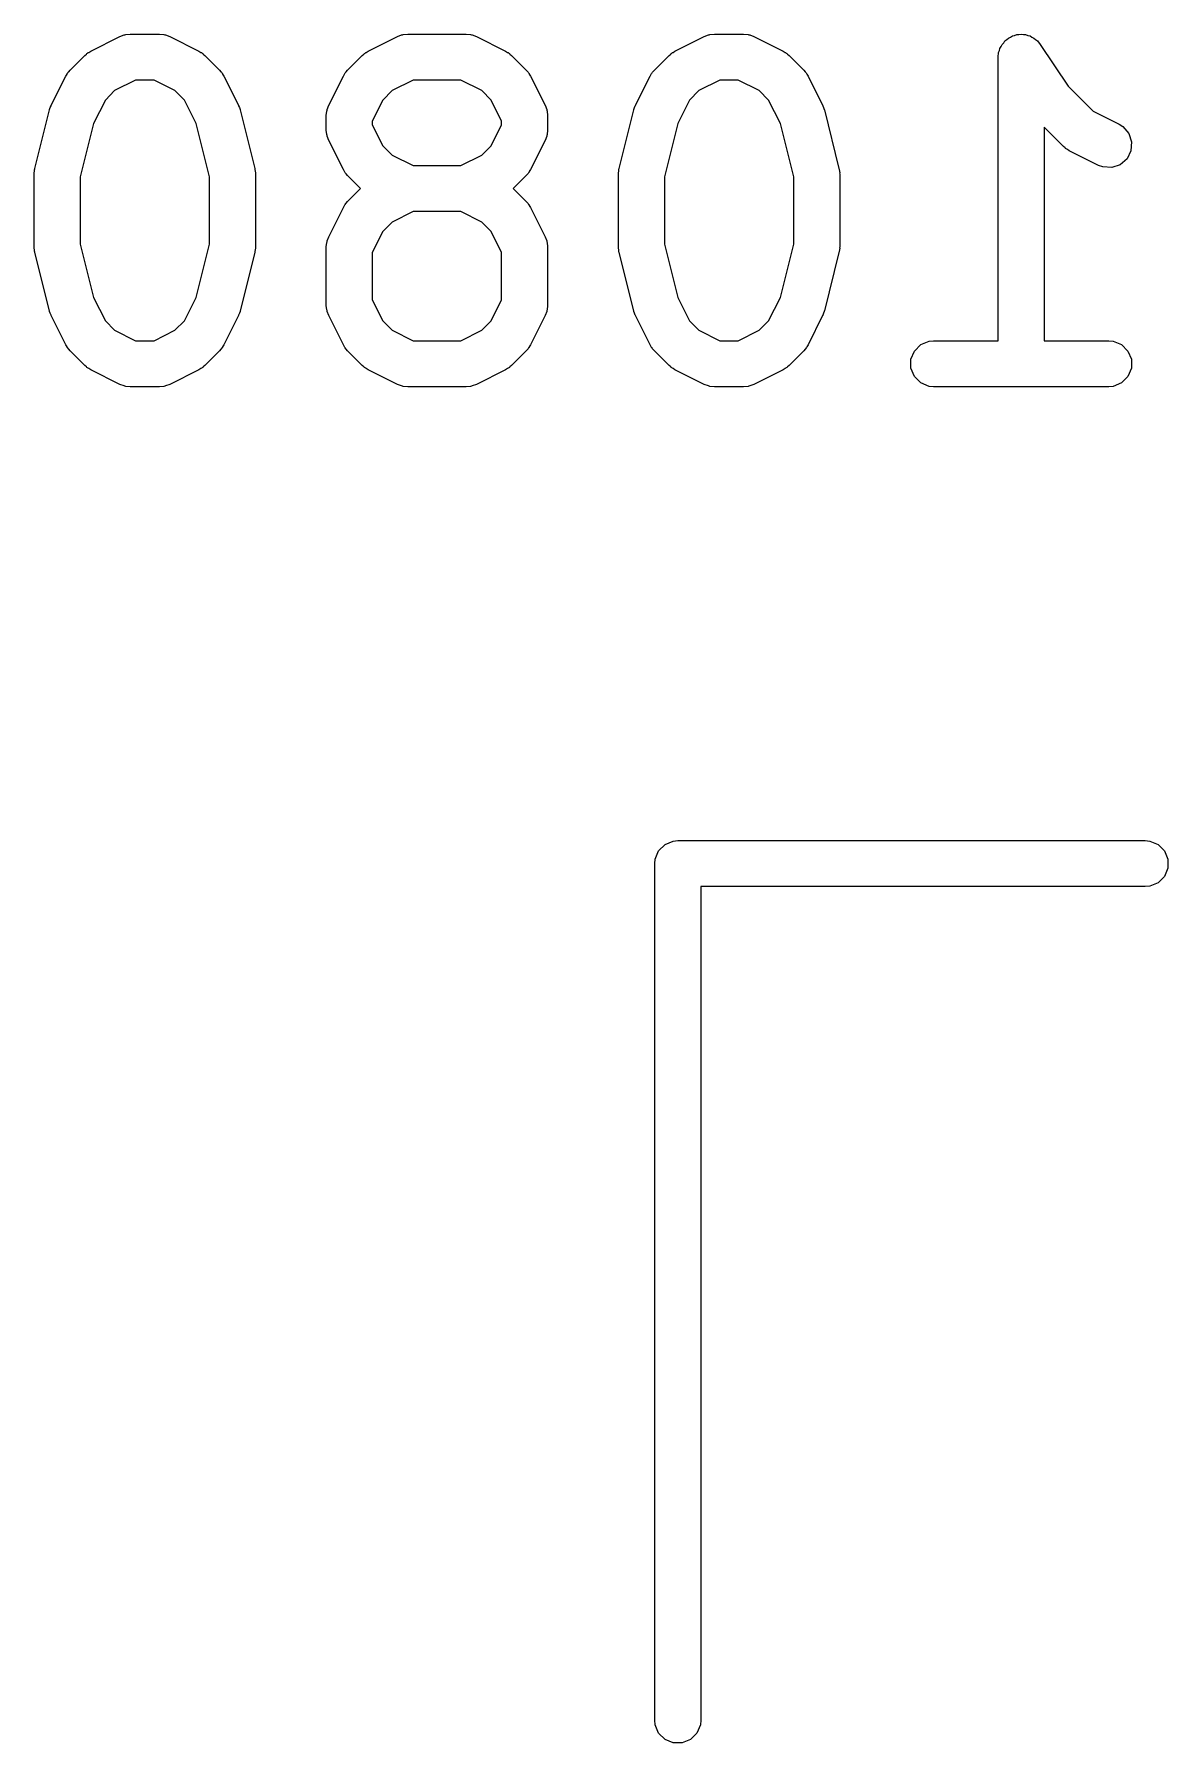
# Model space of a CAD drawing. Header units: inches. Extents: x -2.1 to 1.75, y 0.25 to 2.74.
# Drawn here: x -0.9226 to -0.7771, y 1.5471 to 1.7665 of the extents above; entities that cross this region are included whole.
import ezdxf

# ---------------------------------------------------------------- set-up
doc = ezdxf.new("R2010")
doc.units = ezdxf.units.IN
doc.header["$MEASUREMENT"] = 0
doc.layers.add('BLACK', color=250, linetype='CONTINUOUS')

msp = doc.modelspace()

# ---------------------------------------------------------------- linework, layer by layer
at = {"layer": 'BLACK', "linetype": 'CONTINUOUS'}
for p, q in [((-0.91536, 1.76432), (-0.91161, 1.76619)), ((-0.91161, 1.76619), (-0.91107, 1.7664)), ((-0.91107, 1.7664), (-0.91096, 1.76641)), ((-0.91096, 1.76641), (-0.91086, 1.76645)), ((-0.91086, 1.76645), (-0.91029, 1.7665)), ((-0.91029, 1.7665), (-0.90654, 1.7665)), ((-0.90654, 1.7665), (-0.90596, 1.76645)), ((-0.90596, 1.76645), (-0.90586, 1.76641)), ((-0.90586, 1.76641), (-0.90576, 1.7664)), ((-0.90576, 1.7664), (-0.90522, 1.76619)), ((-0.90522, 1.76619), (-0.90147, 1.76432)), ((-0.87974, 1.76432), (-0.87599, 1.76619)), ((-0.87599, 1.76619), (-0.87545, 1.7664)), ((-0.87545, 1.7664), (-0.87534, 1.76641)), ((-0.87534, 1.76641), (-0.87524, 1.76645)), ((-0.87524, 1.76645), (-0.87467, 1.7665)), ((-0.87467, 1.7665), (-0.86717, 1.7665)), ((-0.86717, 1.7665), (-0.86659, 1.76645)), ((-0.86659, 1.76645), (-0.86649, 1.76641)), ((-0.86649, 1.76641), (-0.86639, 1.7664)), ((-0.86639, 1.7664), (-0.86585, 1.76619)), ((-0.86585, 1.76619), (-0.8621, 1.76432)), ((-0.84037, 1.76432), (-0.83662, 1.76619)), ((-0.83662, 1.76619), (-0.83608, 1.7664)), ((-0.83608, 1.7664), (-0.83597, 1.76641)), ((-0.83597, 1.76641), (-0.83587, 1.76645)), ((-0.83587, 1.76645), (-0.8353, 1.7665)), ((-0.8353, 1.7665), (-0.83155, 1.7665)), ((-0.83155, 1.7665), (-0.83097, 1.76645)), ((-0.83097, 1.76645), (-0.83087, 1.76641)), ((-0.83087, 1.76641), (-0.83077, 1.7664)), ((-0.83077, 1.7664), (-0.83023, 1.76619)), ((-0.83023, 1.76619), (-0.82648, 1.76432)), ((-0.7973, 1.76612), (-0.79705, 1.76628)), ((-0.79705, 1.76628), (-0.79677, 1.76634)), ((-0.79677, 1.76634), (-0.7965, 1.76645)), ((-0.7965, 1.76645), (-0.79621, 1.76645)), ((-0.79621, 1.76645), (-0.79592, 1.7665)), ((-0.79592, 1.7665), (-0.79564, 1.76645)), ((-0.79564, 1.76645), (-0.79535, 1.76645)), ((-0.79535, 1.76645), (-0.79508, 1.76633)), ((-0.79508, 1.76633), (-0.79479, 1.76628)), ((-0.79479, 1.76628), (-0.79455, 1.76612)), ((-0.9159, 1.76395), (-0.91585, 1.76401)), ((-0.91585, 1.76401), (-0.91576, 1.76406)), ((-0.91576, 1.76406), (-0.91568, 1.76413)), ((-0.91568, 1.76413), (-0.9156, 1.76416)), ((-0.9156, 1.76416), (-0.91536, 1.76432)), ((-0.90147, 1.76432), (-0.90122, 1.76416)), ((-0.90122, 1.76416), (-0.90115, 1.76413)), ((-0.90115, 1.76413), (-0.90107, 1.76406)), ((-0.90107, 1.76406), (-0.90098, 1.76401)), ((-0.90098, 1.76401), (-0.90093, 1.76395)), ((-0.88028, 1.76395), (-0.88023, 1.76401)), ((-0.88023, 1.76401), (-0.88014, 1.76406)), ((-0.88014, 1.76406), (-0.88006, 1.76413)), ((-0.88006, 1.76413), (-0.87998, 1.76416)), ((-0.87998, 1.76416), (-0.87974, 1.76432)), ((-0.8621, 1.76432), (-0.86185, 1.76416)), ((-0.86185, 1.76416), (-0.86178, 1.76413)), ((-0.86178, 1.76413), (-0.8617, 1.76406)), ((-0.8617, 1.76406), (-0.86161, 1.76401)), ((-0.86161, 1.76401), (-0.86156, 1.76395)), ((-0.84091, 1.76395), (-0.84086, 1.76401)), ((-0.84086, 1.76401), (-0.84077, 1.76406)), ((-0.84077, 1.76406), (-0.84069, 1.76413)), ((-0.84069, 1.76413), (-0.84061, 1.76416)), ((-0.84061, 1.76416), (-0.84037, 1.76432)), ((-0.82648, 1.76432), (-0.82623, 1.76416)), ((-0.82623, 1.76416), (-0.82616, 1.76413)), ((-0.82616, 1.76413), (-0.82607, 1.76406)), ((-0.82607, 1.76406), (-0.82599, 1.76401)), ((-0.82599, 1.76401), (-0.82593, 1.76395)), ((-0.79888, 1.76356), (-0.79882, 1.76413)), ((-0.79882, 1.76413), (-0.79871, 1.7644)), ((-0.79871, 1.7644), (-0.79865, 1.76468)), ((-0.79865, 1.76468), (-0.79849, 1.76492)), ((-0.79849, 1.76492), (-0.79838, 1.76519)), ((-0.79838, 1.76519), (-0.79817, 1.7654)), ((-0.79817, 1.7654), (-0.79801, 1.76564)), ((-0.79801, 1.76564), (-0.79777, 1.7658)), ((-0.79777, 1.7658), (-0.79757, 1.76601)), ((-0.79757, 1.76601), (-0.7973, 1.76612)), ((-0.79455, 1.76612), (-0.79428, 1.76601)), ((-0.79428, 1.76601), (-0.79408, 1.7658)), ((-0.79408, 1.7658), (-0.79384, 1.76564)), ((-0.79384, 1.76564), (-0.79347, 1.76519)), ((-0.79347, 1.76519), (-0.79347, 1.76519)), ((-0.79347, 1.76519), (-0.79347, 1.76519)), ((-0.79347, 1.76519), (-0.79347, 1.76519)), ((-0.79347, 1.76519), (-0.78988, 1.75981)), ((-0.91818, 1.76166), (-0.918, 1.76189)), ((-0.918, 1.76189), (-0.91612, 1.76376)), ((-0.91612, 1.76376), (-0.9159, 1.76395)), ((-0.90093, 1.76395), (-0.9007, 1.76376)), ((-0.9007, 1.76376), (-0.89882, 1.76189)), ((-0.89882, 1.76189), (-0.89864, 1.76166)), ((-0.88256, 1.76166), (-0.88238, 1.76189)), ((-0.88238, 1.76189), (-0.8805, 1.76376)), ((-0.8805, 1.76376), (-0.88028, 1.76395)), ((-0.86156, 1.76395), (-0.86133, 1.76376)), ((-0.86133, 1.76376), (-0.85945, 1.76189)), ((-0.85945, 1.76189), (-0.85927, 1.76166)), ((-0.84319, 1.76166), (-0.84301, 1.76189)), ((-0.84301, 1.76189), (-0.84113, 1.76376)), ((-0.84113, 1.76376), (-0.84091, 1.76395)), ((-0.82593, 1.76395), (-0.82571, 1.76376)), ((-0.82571, 1.76376), (-0.82383, 1.76189)), ((-0.82383, 1.76189), (-0.82365, 1.76166)), ((-0.79888, 1.76355), (-0.79888, 1.76356)), ((-0.79888, 1.72713), (-0.79888, 1.76355)), ((-0.79888, 1.76355), (-0.79888, 1.76355)), ((-0.79888, 1.76355), (-0.79888, 1.76355)), ((-0.92043, 1.75737), (-0.91855, 1.76112)), ((-0.91855, 1.76112), (-0.9184, 1.76137)), ((-0.9184, 1.76137), (-0.91837, 1.76144)), ((-0.91837, 1.76144), (-0.9183, 1.76152)), ((-0.9183, 1.76152), (-0.91824, 1.76161)), ((-0.91824, 1.76161), (-0.91818, 1.76166)), ((-0.90959, 1.7606), (-0.91229, 1.75925)), ((-0.90723, 1.7606), (-0.90959, 1.7606)), ((-0.90454, 1.75925), (-0.90723, 1.7606)), ((-0.89864, 1.76166), (-0.89858, 1.76161)), ((-0.89858, 1.76161), (-0.89852, 1.76152)), ((-0.89852, 1.76152), (-0.89846, 1.76144)), ((-0.89846, 1.76144), (-0.89843, 1.76137)), ((-0.89843, 1.76137), (-0.89827, 1.76112)), ((-0.89827, 1.76112), (-0.8964, 1.75737)), ((-0.88481, 1.75737), (-0.88293, 1.76112)), ((-0.88293, 1.76112), (-0.88277, 1.76137)), ((-0.88277, 1.76137), (-0.88274, 1.76144)), ((-0.88274, 1.76144), (-0.88268, 1.76152)), ((-0.88268, 1.76152), (-0.88262, 1.76161)), ((-0.88262, 1.76161), (-0.88256, 1.76166)), ((-0.87397, 1.7606), (-0.87667, 1.75925)), ((-0.86786, 1.7606), (-0.87397, 1.7606)), ((-0.86517, 1.75925), (-0.86786, 1.7606)), ((-0.85927, 1.76166), (-0.85921, 1.76161)), ((-0.85921, 1.76161), (-0.85915, 1.76152)), ((-0.85915, 1.76152), (-0.85909, 1.76144)), ((-0.85909, 1.76144), (-0.85906, 1.76137)), ((-0.85906, 1.76137), (-0.8589, 1.76112)), ((-0.8589, 1.76112), (-0.85703, 1.75737)), ((-0.84544, 1.75737), (-0.84356, 1.76112)), ((-0.84356, 1.76112), (-0.8434, 1.76137)), ((-0.8434, 1.76137), (-0.84337, 1.76144)), ((-0.84337, 1.76144), (-0.84331, 1.76152)), ((-0.84331, 1.76152), (-0.84325, 1.76161)), ((-0.84325, 1.76161), (-0.84319, 1.76166)), ((-0.8346, 1.7606), (-0.8373, 1.75925)), ((-0.83224, 1.7606), (-0.8346, 1.7606)), ((-0.82955, 1.75925), (-0.83224, 1.7606)), ((-0.82365, 1.76166), (-0.82359, 1.76161)), ((-0.82359, 1.76161), (-0.82353, 1.76152)), ((-0.82353, 1.76152), (-0.82347, 1.76144)), ((-0.82347, 1.76144), (-0.82344, 1.76137)), ((-0.82344, 1.76137), (-0.82328, 1.76112)), ((-0.82328, 1.76112), (-0.82141, 1.75737)), ((-0.78988, 1.75981), (-0.78668, 1.7566)), ((-0.91348, 1.75805), (-0.915, 1.75502)), ((-0.91229, 1.75925), (-0.91348, 1.75805)), ((-0.90334, 1.75805), (-0.90454, 1.75925)), ((-0.90182, 1.75502), (-0.90334, 1.75805)), ((-0.87786, 1.75805), (-0.87921, 1.75535)), ((-0.87667, 1.75925), (-0.87786, 1.75805)), ((-0.86397, 1.75805), (-0.86517, 1.75925)), ((-0.86262, 1.75535), (-0.86397, 1.75805)), ((-0.83849, 1.75805), (-0.84001, 1.75502)), ((-0.8373, 1.75925), (-0.83849, 1.75805)), ((-0.82835, 1.75805), (-0.82955, 1.75925)), ((-0.82683, 1.75502), (-0.82835, 1.75805)), ((-0.92252, 1.74927), (-0.92065, 1.75677)), ((-0.92065, 1.75677), (-0.92063, 1.75681)), ((-0.92063, 1.75683), (-0.92054, 1.75707)), ((-0.92063, 1.75681), (-0.92063, 1.75683)), ((-0.92054, 1.75707), (-0.92045, 1.75731)), ((-0.92045, 1.75731), (-0.92044, 1.75733)), ((-0.92044, 1.75733), (-0.92043, 1.75737)), ((-0.8964, 1.75737), (-0.89638, 1.75733)), ((-0.89638, 1.75733), (-0.89637, 1.75731)), ((-0.89637, 1.75731), (-0.89628, 1.75707)), ((-0.89628, 1.75707), (-0.89619, 1.75683)), ((-0.89619, 1.75683), (-0.89619, 1.75681)), ((-0.89619, 1.75681), (-0.89617, 1.75677)), ((-0.89617, 1.75677), (-0.8943, 1.74927)), ((-0.88512, 1.75605), (-0.88506, 1.75663)), ((-0.88512, 1.75418), (-0.88512, 1.75605)), ((-0.88506, 1.75663), (-0.88502, 1.75673)), ((-0.88502, 1.75673), (-0.88501, 1.75683)), ((-0.88501, 1.75683), (-0.88481, 1.75737)), ((-0.87921, 1.75535), (-0.87921, 1.75487)), ((-0.86262, 1.75487), (-0.86262, 1.75535)), ((-0.85703, 1.75737), (-0.85682, 1.75683)), ((-0.85682, 1.75683), (-0.85681, 1.75673)), ((-0.85681, 1.75673), (-0.85677, 1.75663)), ((-0.85677, 1.75663), (-0.85671, 1.75605)), ((-0.85671, 1.75605), (-0.85671, 1.75418)), ((-0.84753, 1.74927), (-0.84566, 1.75677)), ((-0.84566, 1.75677), (-0.84564, 1.75681)), ((-0.84564, 1.75683), (-0.84555, 1.75707)), ((-0.84564, 1.75681), (-0.84564, 1.75683)), ((-0.84555, 1.75707), (-0.84546, 1.75731)), ((-0.84546, 1.75731), (-0.84545, 1.75733)), ((-0.84545, 1.75733), (-0.84544, 1.75737)), ((-0.82141, 1.75737), (-0.82139, 1.75733)), ((-0.82139, 1.75733), (-0.82138, 1.75731)), ((-0.82138, 1.75731), (-0.82129, 1.75707)), ((-0.82129, 1.75707), (-0.8212, 1.75683)), ((-0.8212, 1.75683), (-0.8212, 1.75681)), ((-0.8212, 1.75681), (-0.82118, 1.75677)), ((-0.82118, 1.75677), (-0.81931, 1.74927)), ((-0.78668, 1.7566), (-0.78336, 1.75494)), ((-0.915, 1.75502), (-0.91671, 1.74819)), ((-0.90012, 1.74819), (-0.90182, 1.75502)), ((-0.88506, 1.7536), (-0.88512, 1.75418)), ((-0.88502, 1.7535), (-0.88506, 1.7536)), ((-0.88501, 1.7534), (-0.88502, 1.7535)), ((-0.88481, 1.75286), (-0.88501, 1.7534)), ((-0.87921, 1.75487), (-0.87786, 1.75218)), ((-0.86397, 1.75218), (-0.86262, 1.75487)), ((-0.85682, 1.7534), (-0.85703, 1.75286)), ((-0.85681, 1.7535), (-0.85682, 1.7534)), ((-0.85677, 1.7536), (-0.85681, 1.7535)), ((-0.85671, 1.75418), (-0.85677, 1.7536)), ((-0.84001, 1.75502), (-0.84172, 1.74819)), ((-0.82512, 1.74819), (-0.82683, 1.75502)), ((-0.79051, 1.75209), (-0.79297, 1.75455)), ((-0.79297, 1.75455), (-0.79297, 1.72713)), ((-0.78336, 1.75494), (-0.78287, 1.75463)), ((-0.78287, 1.75463), (-0.78211, 1.75376)), ((-0.78211, 1.75376), (-0.78175, 1.75267)), ((-0.88293, 1.74911), (-0.88481, 1.75286)), ((-0.87786, 1.75218), (-0.87667, 1.75098)), ((-0.87667, 1.75098), (-0.87397, 1.74963)), ((-0.86786, 1.74963), (-0.86517, 1.75098)), ((-0.86517, 1.75098), (-0.86397, 1.75218)), ((-0.85703, 1.75286), (-0.8589, 1.74911)), ((-0.79029, 1.7519), (-0.79051, 1.75209)), ((-0.79024, 1.75184), (-0.79029, 1.7519)), ((-0.79015, 1.75179), (-0.79024, 1.75184)), ((-0.79007, 1.75172), (-0.79015, 1.75179)), ((-0.78999, 1.75169), (-0.79007, 1.75172)), ((-0.78975, 1.75154), (-0.78999, 1.75169)), ((-0.786, 1.74966), (-0.78975, 1.75154)), ((-0.78183, 1.75152), (-0.78234, 1.75049)), ((-0.78175, 1.75267), (-0.78183, 1.75152)), ((-0.92261, 1.7487), (-0.92258, 1.74891)), ((-0.9226, 1.74865), (-0.92261, 1.7487)), ((-0.92261, 1.74855), (-0.9226, 1.74865)), ((-0.92258, 1.74891), (-0.92256, 1.74913)), ((-0.92256, 1.74913), (-0.92254, 1.74917)), ((-0.92254, 1.74917), (-0.92252, 1.74927)), ((-0.8943, 1.74927), (-0.89428, 1.74917)), ((-0.89428, 1.74917), (-0.89427, 1.74913)), ((-0.89427, 1.74913), (-0.89425, 1.74891)), ((-0.89425, 1.74891), (-0.89421, 1.7487)), ((-0.89421, 1.7487), (-0.89422, 1.74865)), ((-0.89422, 1.74865), (-0.89421, 1.74855)), ((-0.88277, 1.74886), (-0.88293, 1.74911)), ((-0.88274, 1.74879), (-0.88277, 1.74886)), ((-0.88268, 1.74871), (-0.88274, 1.74879)), ((-0.88262, 1.74862), (-0.88268, 1.74871)), ((-0.88256, 1.74857), (-0.88262, 1.74862)), ((-0.87397, 1.74963), (-0.86786, 1.74963)), ((-0.85921, 1.74862), (-0.85927, 1.74857)), ((-0.85915, 1.74871), (-0.85921, 1.74862)), ((-0.85909, 1.74879), (-0.85915, 1.74871)), ((-0.85906, 1.74886), (-0.85909, 1.74879)), ((-0.8589, 1.74911), (-0.85906, 1.74886)), ((-0.84762, 1.7487), (-0.84759, 1.74891)), ((-0.84761, 1.74865), (-0.84762, 1.7487)), ((-0.84762, 1.74855), (-0.84761, 1.74865)), ((-0.84759, 1.74891), (-0.84757, 1.74913)), ((-0.84757, 1.74913), (-0.84755, 1.74917)), ((-0.84755, 1.74917), (-0.84753, 1.74927)), ((-0.81931, 1.74927), (-0.81929, 1.74917)), ((-0.81929, 1.74917), (-0.81928, 1.74913)), ((-0.81928, 1.74913), (-0.81925, 1.74891)), ((-0.81925, 1.74891), (-0.81922, 1.7487)), ((-0.81922, 1.7487), (-0.81923, 1.74865)), ((-0.81923, 1.74865), (-0.81922, 1.74855)), ((-0.78546, 1.74945), (-0.786, 1.74966)), ((-0.78431, 1.74937), (-0.78546, 1.74945)), ((-0.78321, 1.74974), (-0.78431, 1.74937)), ((-0.78234, 1.75049), (-0.78321, 1.74974)), ((-0.92261, 1.73918), (-0.92261, 1.74855)), ((-0.91671, 1.74819), (-0.91671, 1.73954)), ((-0.90012, 1.73954), (-0.90012, 1.74819)), ((-0.89421, 1.74855), (-0.89421, 1.73918)), ((-0.88238, 1.74834), (-0.88256, 1.74857)), ((-0.88072, 1.74668), (-0.88238, 1.74834)), ((-0.88238, 1.74502), (-0.88072, 1.74668)), ((-0.85945, 1.74834), (-0.86112, 1.74668)), ((-0.86112, 1.74668), (-0.85945, 1.74502)), ((-0.85927, 1.74857), (-0.85945, 1.74834)), ((-0.84762, 1.73918), (-0.84762, 1.74855)), ((-0.84172, 1.74819), (-0.84172, 1.73954)), ((-0.82512, 1.73954), (-0.82512, 1.74819)), ((-0.81922, 1.74855), (-0.81922, 1.73918)), ((-0.88481, 1.7405), (-0.88293, 1.74425)), ((-0.88293, 1.74425), (-0.88277, 1.7445)), ((-0.88277, 1.7445), (-0.88274, 1.74457)), ((-0.88274, 1.74457), (-0.88268, 1.74465)), ((-0.88268, 1.74465), (-0.88262, 1.74474)), ((-0.88262, 1.74474), (-0.88256, 1.74479)), ((-0.88256, 1.74479), (-0.88238, 1.74502)), ((-0.85945, 1.74502), (-0.85927, 1.74479)), ((-0.85927, 1.74479), (-0.85921, 1.74474)), ((-0.85921, 1.74474), (-0.85915, 1.74465)), ((-0.85915, 1.74465), (-0.85909, 1.74457)), ((-0.85909, 1.74457), (-0.85906, 1.7445)), ((-0.85906, 1.7445), (-0.8589, 1.74425)), ((-0.8589, 1.74425), (-0.85703, 1.7405)), ((-0.87667, 1.74238), (-0.87786, 1.74118)), ((-0.87397, 1.74372), (-0.87667, 1.74238)), ((-0.86786, 1.74372), (-0.87397, 1.74372)), ((-0.86517, 1.74238), (-0.86786, 1.74372)), ((-0.86397, 1.74118), (-0.86517, 1.74238)), ((-0.88506, 1.73975), (-0.88502, 1.73985)), ((-0.88502, 1.73985), (-0.88501, 1.73996)), ((-0.88501, 1.73996), (-0.88481, 1.7405)), ((-0.87786, 1.74118), (-0.87921, 1.73848)), ((-0.86262, 1.73848), (-0.86397, 1.74118)), ((-0.85703, 1.7405), (-0.85682, 1.73996)), ((-0.85682, 1.73996), (-0.85681, 1.73985)), ((-0.85681, 1.73985), (-0.85677, 1.73975)), ((-0.9226, 1.73908), (-0.92261, 1.73918)), ((-0.92261, 1.73903), (-0.9226, 1.73908)), ((-0.92258, 1.73882), (-0.92261, 1.73903)), ((-0.92256, 1.7386), (-0.92258, 1.73882)), ((-0.92254, 1.73856), (-0.92256, 1.7386)), ((-0.92252, 1.73846), (-0.92254, 1.73856)), ((-0.92065, 1.73096), (-0.92252, 1.73846)), ((-0.91671, 1.73954), (-0.915, 1.73271)), ((-0.90182, 1.73271), (-0.90012, 1.73954)), ((-0.8943, 1.73846), (-0.89617, 1.73096)), ((-0.89428, 1.73856), (-0.8943, 1.73846)), ((-0.89427, 1.7386), (-0.89428, 1.73856)), ((-0.89425, 1.73882), (-0.89427, 1.7386)), ((-0.89421, 1.73903), (-0.89425, 1.73882)), ((-0.89421, 1.73918), (-0.89422, 1.73908)), ((-0.89422, 1.73908), (-0.89421, 1.73903)), ((-0.88512, 1.73918), (-0.88506, 1.73975)), ((-0.88512, 1.73168), (-0.88512, 1.73918)), ((-0.87921, 1.73848), (-0.87921, 1.73238)), ((-0.86262, 1.73238), (-0.86262, 1.73848)), ((-0.85677, 1.73975), (-0.85671, 1.73918)), ((-0.85671, 1.73918), (-0.85671, 1.73168)), ((-0.84761, 1.73908), (-0.84762, 1.73918)), ((-0.84762, 1.73903), (-0.84761, 1.73908)), ((-0.84759, 1.73882), (-0.84762, 1.73903)), ((-0.84757, 1.7386), (-0.84759, 1.73882)), ((-0.84755, 1.73856), (-0.84757, 1.7386)), ((-0.84753, 1.73846), (-0.84755, 1.73856)), ((-0.84566, 1.73096), (-0.84753, 1.73846)), ((-0.84172, 1.73954), (-0.84001, 1.73271)), ((-0.82683, 1.73271), (-0.82512, 1.73954)), ((-0.81931, 1.73846), (-0.82118, 1.73096)), ((-0.81929, 1.73856), (-0.81931, 1.73846)), ((-0.81928, 1.7386), (-0.81929, 1.73856)), ((-0.81925, 1.73882), (-0.81928, 1.7386)), ((-0.81922, 1.73903), (-0.81925, 1.73882)), ((-0.81922, 1.73918), (-0.81923, 1.73908)), ((-0.81923, 1.73908), (-0.81922, 1.73903)), ((-0.915, 1.73271), (-0.91348, 1.72968)), ((-0.90334, 1.72968), (-0.90182, 1.73271)), ((-0.88506, 1.7311), (-0.88512, 1.73168)), ((-0.88502, 1.73101), (-0.88506, 1.7311)), ((-0.87921, 1.73238), (-0.87786, 1.72968)), ((-0.86397, 1.72968), (-0.86262, 1.73238)), ((-0.85677, 1.7311), (-0.85681, 1.73101)), ((-0.85671, 1.73168), (-0.85677, 1.7311)), ((-0.84001, 1.73271), (-0.83849, 1.72968)), ((-0.82835, 1.72968), (-0.82683, 1.73271)), ((-0.92063, 1.73092), (-0.92065, 1.73096)), ((-0.92063, 1.7309), (-0.92063, 1.73092)), ((-0.92054, 1.73066), (-0.92063, 1.7309)), ((-0.92045, 1.73042), (-0.92054, 1.73066)), ((-0.92044, 1.7304), (-0.92045, 1.73042)), ((-0.92043, 1.73036), (-0.92044, 1.7304)), ((-0.91855, 1.72661), (-0.92043, 1.73036)), ((-0.91348, 1.72968), (-0.91229, 1.72848)), ((-0.90454, 1.72848), (-0.90334, 1.72968)), ((-0.8964, 1.73036), (-0.89827, 1.72661)), ((-0.89638, 1.7304), (-0.8964, 1.73036)), ((-0.89637, 1.73042), (-0.89638, 1.7304)), ((-0.89628, 1.73066), (-0.89637, 1.73042)), ((-0.89619, 1.7309), (-0.89628, 1.73066)), ((-0.89617, 1.73096), (-0.89619, 1.73092)), ((-0.89619, 1.73092), (-0.89619, 1.7309)), ((-0.88501, 1.7309), (-0.88502, 1.73101)), ((-0.88481, 1.73036), (-0.88501, 1.7309)), ((-0.88293, 1.72661), (-0.88481, 1.73036)), ((-0.87786, 1.72968), (-0.87667, 1.72848)), ((-0.86517, 1.72848), (-0.86397, 1.72968)), ((-0.85703, 1.73036), (-0.8589, 1.72661)), ((-0.85682, 1.7309), (-0.85703, 1.73036)), ((-0.85681, 1.73101), (-0.85682, 1.7309)), ((-0.84564, 1.73092), (-0.84566, 1.73096)), ((-0.84564, 1.7309), (-0.84564, 1.73092)), ((-0.84555, 1.73066), (-0.84564, 1.7309)), ((-0.84546, 1.73042), (-0.84555, 1.73066)), ((-0.84545, 1.7304), (-0.84546, 1.73042)), ((-0.84544, 1.73036), (-0.84545, 1.7304)), ((-0.84356, 1.72661), (-0.84544, 1.73036)), ((-0.83849, 1.72968), (-0.8373, 1.72848)), ((-0.82955, 1.72848), (-0.82835, 1.72968)), ((-0.82141, 1.73036), (-0.82328, 1.72661)), ((-0.82139, 1.7304), (-0.82141, 1.73036)), ((-0.82138, 1.73042), (-0.82139, 1.7304)), ((-0.82129, 1.73066), (-0.82138, 1.73042)), ((-0.8212, 1.7309), (-0.82129, 1.73066)), ((-0.82118, 1.73096), (-0.8212, 1.73092)), ((-0.8212, 1.73092), (-0.8212, 1.7309)), ((-0.91229, 1.72848), (-0.90959, 1.72713)), ((-0.90959, 1.72713), (-0.90723, 1.72713)), ((-0.90723, 1.72713), (-0.90454, 1.72848)), ((-0.87667, 1.72848), (-0.87397, 1.72713)), ((-0.87397, 1.72713), (-0.86786, 1.72713)), ((-0.86786, 1.72713), (-0.86517, 1.72848)), ((-0.8373, 1.72848), (-0.8346, 1.72713)), ((-0.8346, 1.72713), (-0.83224, 1.72713)), ((-0.83224, 1.72713), (-0.82955, 1.72848)), ((-0.80881, 1.72664), (-0.80775, 1.72708)), ((-0.80775, 1.72708), (-0.80717, 1.72713)), ((-0.80717, 1.72713), (-0.79888, 1.72713)), ((-0.79297, 1.72713), (-0.78468, 1.72713)), ((-0.78468, 1.72713), (-0.7841, 1.72708)), ((-0.7841, 1.72708), (-0.78304, 1.72664)), ((-0.9184, 1.72636), (-0.91855, 1.72661)), ((-0.91837, 1.72629), (-0.9184, 1.72636)), ((-0.9183, 1.72621), (-0.91837, 1.72629)), ((-0.91824, 1.72612), (-0.9183, 1.72621)), ((-0.91818, 1.72607), (-0.91824, 1.72612)), ((-0.918, 1.72584), (-0.91818, 1.72607)), ((-0.91612, 1.72397), (-0.918, 1.72584)), ((-0.89882, 1.72584), (-0.9007, 1.72397)), ((-0.89864, 1.72607), (-0.89882, 1.72584)), ((-0.89858, 1.72612), (-0.89864, 1.72607)), ((-0.89852, 1.72621), (-0.89858, 1.72612)), ((-0.89846, 1.72629), (-0.89852, 1.72621)), ((-0.89843, 1.72636), (-0.89846, 1.72629)), ((-0.89827, 1.72661), (-0.89843, 1.72636)), ((-0.88277, 1.72636), (-0.88293, 1.72661)), ((-0.88274, 1.72629), (-0.88277, 1.72636)), ((-0.88268, 1.72621), (-0.88274, 1.72629)), ((-0.88262, 1.72612), (-0.88268, 1.72621)), ((-0.88256, 1.72607), (-0.88262, 1.72612)), ((-0.88238, 1.72584), (-0.88256, 1.72607)), ((-0.8805, 1.72397), (-0.88238, 1.72584)), ((-0.85945, 1.72584), (-0.86133, 1.72397)), ((-0.85927, 1.72607), (-0.85945, 1.72584)), ((-0.85921, 1.72612), (-0.85927, 1.72607)), ((-0.85915, 1.72621), (-0.85921, 1.72612)), ((-0.85909, 1.72629), (-0.85915, 1.72621)), ((-0.85906, 1.72636), (-0.85909, 1.72629)), ((-0.8589, 1.72661), (-0.85906, 1.72636)), ((-0.8434, 1.72636), (-0.84356, 1.72661)), ((-0.84337, 1.72629), (-0.8434, 1.72636)), ((-0.84331, 1.72621), (-0.84337, 1.72629)), ((-0.84325, 1.72612), (-0.84331, 1.72621)), ((-0.84319, 1.72607), (-0.84325, 1.72612)), ((-0.84301, 1.72584), (-0.84319, 1.72607)), ((-0.84113, 1.72397), (-0.84301, 1.72584)), ((-0.82383, 1.72584), (-0.82571, 1.72397)), ((-0.82365, 1.72607), (-0.82383, 1.72584)), ((-0.82359, 1.72612), (-0.82365, 1.72607)), ((-0.82353, 1.72621), (-0.82359, 1.72612)), ((-0.82347, 1.72629), (-0.82353, 1.72621)), ((-0.82344, 1.72636), (-0.82347, 1.72629)), ((-0.82328, 1.72661), (-0.82344, 1.72636)), ((-0.81007, 1.72476), (-0.80963, 1.72582)), ((-0.81007, 1.7236), (-0.81007, 1.72476)), ((-0.80963, 1.72582), (-0.80881, 1.72664)), ((-0.78304, 1.72664), (-0.78222, 1.72582)), ((-0.78222, 1.72582), (-0.78178, 1.72476)), ((-0.78178, 1.72476), (-0.78178, 1.7236)), ((-0.9159, 1.72378), (-0.91612, 1.72397)), ((-0.91585, 1.72372), (-0.9159, 1.72378)), ((-0.91576, 1.72367), (-0.91585, 1.72372)), ((-0.91568, 1.7236), (-0.91576, 1.72367)), ((-0.9156, 1.72357), (-0.91568, 1.7236)), ((-0.91536, 1.72341), (-0.9156, 1.72357)), ((-0.91161, 1.72154), (-0.91536, 1.72341)), ((-0.90147, 1.72341), (-0.90522, 1.72154)), ((-0.90122, 1.72357), (-0.90147, 1.72341)), ((-0.90115, 1.7236), (-0.90122, 1.72357)), ((-0.90107, 1.72367), (-0.90115, 1.7236)), ((-0.90098, 1.72372), (-0.90107, 1.72367)), ((-0.90093, 1.72378), (-0.90098, 1.72372)), ((-0.9007, 1.72397), (-0.90093, 1.72378)), ((-0.88028, 1.72378), (-0.8805, 1.72397)), ((-0.88023, 1.72372), (-0.88028, 1.72378)), ((-0.88014, 1.72367), (-0.88023, 1.72372)), ((-0.88006, 1.7236), (-0.88014, 1.72367)), ((-0.87998, 1.72357), (-0.88006, 1.7236)), ((-0.87974, 1.72341), (-0.87998, 1.72357)), ((-0.87599, 1.72154), (-0.87974, 1.72341)), ((-0.8621, 1.72341), (-0.86585, 1.72154)), ((-0.86185, 1.72357), (-0.8621, 1.72341)), ((-0.86178, 1.7236), (-0.86185, 1.72357)), ((-0.8617, 1.72367), (-0.86178, 1.7236)), ((-0.86161, 1.72372), (-0.8617, 1.72367)), ((-0.86156, 1.72378), (-0.86161, 1.72372)), ((-0.86133, 1.72397), (-0.86156, 1.72378)), ((-0.84091, 1.72378), (-0.84113, 1.72397)), ((-0.84086, 1.72372), (-0.84091, 1.72378)), ((-0.84077, 1.72367), (-0.84086, 1.72372)), ((-0.84069, 1.7236), (-0.84077, 1.72367)), ((-0.84061, 1.72357), (-0.84069, 1.7236)), ((-0.84037, 1.72341), (-0.84061, 1.72357)), ((-0.83662, 1.72154), (-0.84037, 1.72341)), ((-0.82648, 1.72341), (-0.83023, 1.72154)), ((-0.82623, 1.72357), (-0.82648, 1.72341)), ((-0.82616, 1.7236), (-0.82623, 1.72357)), ((-0.82607, 1.72367), (-0.82616, 1.7236)), ((-0.82599, 1.72372), (-0.82607, 1.72367)), ((-0.82593, 1.72378), (-0.82599, 1.72372)), ((-0.82571, 1.72397), (-0.82593, 1.72378)), ((-0.80963, 1.72254), (-0.81007, 1.7236)), ((-0.80881, 1.72173), (-0.80963, 1.72254)), ((-0.78222, 1.72254), (-0.78304, 1.72173)), ((-0.78178, 1.7236), (-0.78222, 1.72254)), ((-0.91107, 1.72133), (-0.91161, 1.72154)), ((-0.91096, 1.72132), (-0.91107, 1.72133)), ((-0.91086, 1.72128), (-0.91096, 1.72132)), ((-0.91029, 1.72123), (-0.91086, 1.72128)), ((-0.90654, 1.72123), (-0.91029, 1.72123)), ((-0.90596, 1.72128), (-0.90654, 1.72123)), ((-0.90586, 1.72132), (-0.90596, 1.72128)), ((-0.90576, 1.72133), (-0.90586, 1.72132)), ((-0.90522, 1.72154), (-0.90576, 1.72133)), ((-0.87545, 1.72133), (-0.87599, 1.72154)), ((-0.87534, 1.72132), (-0.87545, 1.72133)), ((-0.87524, 1.72128), (-0.87534, 1.72132)), ((-0.87467, 1.72123), (-0.87524, 1.72128)), ((-0.86717, 1.72123), (-0.87467, 1.72123)), ((-0.86659, 1.72128), (-0.86717, 1.72123)), ((-0.86649, 1.72132), (-0.86659, 1.72128)), ((-0.86639, 1.72133), (-0.86649, 1.72132)), ((-0.86585, 1.72154), (-0.86639, 1.72133)), ((-0.83608, 1.72133), (-0.83662, 1.72154)), ((-0.83597, 1.72132), (-0.83608, 1.72133)), ((-0.83587, 1.72128), (-0.83597, 1.72132)), ((-0.8353, 1.72123), (-0.83587, 1.72128)), ((-0.83155, 1.72123), (-0.8353, 1.72123)), ((-0.83097, 1.72128), (-0.83155, 1.72123)), ((-0.83087, 1.72132), (-0.83097, 1.72128)), ((-0.83077, 1.72133), (-0.83087, 1.72132)), ((-0.83023, 1.72154), (-0.83077, 1.72133)), ((-0.80775, 1.72128), (-0.80881, 1.72173)), ((-0.80717, 1.72123), (-0.80775, 1.72128)), ((-0.78468, 1.72123), (-0.80717, 1.72123)), ((-0.7841, 1.72128), (-0.78468, 1.72123)), ((-0.78304, 1.72173), (-0.7841, 1.72128)), ((-0.8429, 1.66058), (-0.84246, 1.66164)), ((-0.84246, 1.66164), (-0.84164, 1.66246)), ((-0.84164, 1.66246), (-0.84058, 1.6629)), ((-0.84058, 1.6629), (-0.84, 1.66295)), ((-0.84, 1.66295), (-0.78, 1.66295)), ((-0.78, 1.66295), (-0.77942, 1.6629)), ((-0.77942, 1.6629), (-0.77836, 1.66246)), ((-0.77836, 1.66246), (-0.77754, 1.66164)), ((-0.77754, 1.66164), (-0.7771, 1.66058)), ((-0.84295, 1.66), (-0.8429, 1.66058)), ((-0.84295, 1.55), (-0.84295, 1.66)), ((-0.7771, 1.65942), (-0.77754, 1.65836)), ((-0.7771, 1.66058), (-0.7771, 1.65942)), ((-0.78, 1.65705), (-0.83705, 1.65705)), ((-0.83705, 1.65705), (-0.83705, 1.55)), ((-0.77942, 1.6571), (-0.78, 1.65705)), ((-0.77836, 1.65754), (-0.77942, 1.6571)), ((-0.77754, 1.65836), (-0.77836, 1.65754)), ((-0.8429, 1.54942), (-0.84295, 1.55)), ((-0.84246, 1.54836), (-0.8429, 1.54942)), ((-0.8371, 1.54942), (-0.83754, 1.54836)), ((-0.83705, 1.55), (-0.8371, 1.54942)), ((-0.84164, 1.54754), (-0.84246, 1.54836)), ((-0.84058, 1.5471), (-0.84164, 1.54754)), ((-0.83942, 1.5471), (-0.84058, 1.5471)), ((-0.83836, 1.54754), (-0.83942, 1.5471)), ((-0.83754, 1.54836), (-0.83836, 1.54754))]:
    msp.add_line(p, q, dxfattribs=at)

doc.saveas('drawing.dxf')
